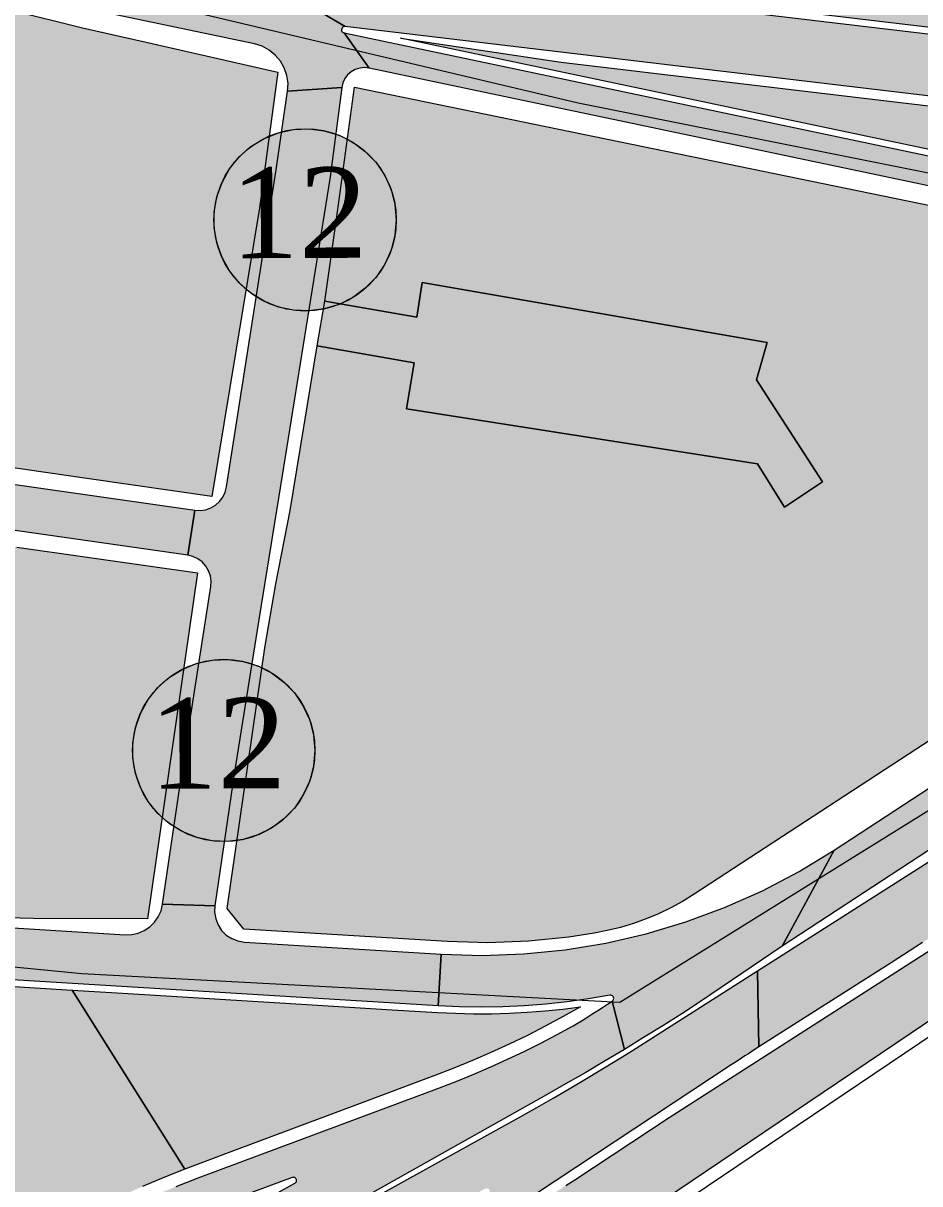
# Model space of a CAD drawing. Header units: metres. Extents: x 575893 to 576670, y 4390673 to 4391275.
# Drawn here: x 576364.3 to 576502.4, y 4390878.5 to 4391057.3 of the extents above; entities that cross this region are included whole.
import ezdxf

# ---------------------------------------------------------------- set-up
doc = ezdxf.new("R2010")
doc.units = ezdxf.units.M
for name, color, linetype, lineweight in [('PL_MIA', 12, 'Continuous', 0), ('PL_PARK', 97, 'Continuous', 0), ('PL_PASIF_YESIL', 93, 'Continuous', 0), ('PL_YOL', 18, 'Continuous', 0), ('SM_ALTI', 254, 'Continuous', 0), ('SM_YOL_YAZI', 18, 'Continuous', 5), ('SNR_OZEL_PROJE', 18, 'Continuous', 0), ('SNR_SAGLIKLASTIRMA', 152, 'Continuous', 0)]:
    doc.layers.add(name, color=color, linetype=linetype, lineweight=lineweight)
doc.styles.get("Standard").update_dxf_attribs({"font": 'times.ttf'})

msp = doc.modelspace()

# ---------------------------------------------------------------- hatches: boundary and pattern name
at = {"layer": 'PL_MIA'}
for points in [[(576309, 4391072.73), (576373.47, 4391056.62), (576383.27, 4391054.42), (576403.53, 4391049.78), (576400.69, 4391028.91), (576393.38, 4390984.45), (576374.45, 4390987.16), (576364.55, 4390988.57), (576347.34, 4390991.03), (576280.94, 4391000.52), (576264.07, 4391002.93), (576254.28, 4391004.33), (576235.2, 4391007.05), (576237.74, 4391026.69), (576241.26, 4391050.96), (576242.24, 4391054.84), (576242.69, 4391056.61), (576242.92, 4391060.68), (576245.48, 4391077.8), (576248.9, 4391080.39)], [(576518.99, 4391026.2), (576536.36, 4391021.91), (576544.84, 4391020.11), (576546.12, 4391019.3), (576548.36, 4391017.43), (576550.34, 4391015.27), (576552.01, 4391012.87), (576553.35, 4391010.27), (576554.33, 4391007.52), (576554.93, 4391004.66), (576555.15, 4391001.74), (576554.98, 4390998.82), (576554.26, 4390993.14), (576553.88, 4390990.93), (576553.31, 4390988.77), (576552.54, 4390986.67), (576551.59, 4390984.64), (576550.47, 4390982.71), (576549.17, 4390980.88), (576547.72, 4390979.18), (576546.13, 4390977.61), (576542.98, 4390974.78), (576511.42, 4390952.35), (576506.7, 4390948.64), (576467.66, 4390923.15), (576465.88, 4390922.06), (576464.06, 4390921.06), (576462.18, 4390920.15), (576460.26, 4390919.35), (576458.3, 4390918.64), (576456.31, 4390918.04), (576454.28, 4390917.55), (576452.24, 4390917.16), (576448.35, 4390916.52), (576442.14, 4390915.9), (576435.9, 4390915.69), (576429.66, 4390915.87), (576398.31, 4390917.79), (576395.74, 4390920.95), (576401.52, 4390961.09), (576403.21, 4390970.99), (576405.41, 4390982.29), (576409.6, 4391007.63), (576424.54, 4391005.02), (576423.35, 4390997.96), (576477.42, 4390989.45), (576481.6, 4390982.76), (576487.41, 4390986.67), (576477.26, 4391002.38), (576478.93, 4391008.13), (576425.76, 4391017.41), (576424.92, 4391012.06), (576410.78, 4391014.53), (576412.57, 4391027.16), (576415.33, 4391047.51)], [(576252.48, 4390992.46), (576262.41, 4390991.04), (576279.31, 4390988.63), (576289.65, 4390985.98), (576306.44, 4390983.37), (576318.39, 4390981.51), (576335.59, 4390978.84), (576345.9, 4390979.11), (576363.34, 4390976.62), (576373.46, 4390975.17), (576391.16, 4390972.65), (576383.48, 4390919.38), (576365.88, 4390919.4), (576355.51, 4390919.65), (576338.85, 4390920.87), (576334.92, 4390921.7), (576332.47, 4390921.99), (576328.49, 4390922.48), (576311.52, 4390925.06), (576306.61, 4390926.09), (576303.67, 4390926.44), (576298.7, 4390927.05), (576282.51, 4390929.36), (576278.55, 4390929.95), (576275.34, 4390930.42), (576271.38, 4390931.01), (576254.37, 4390933.37), (576250.41, 4390933.93), (576247.69, 4390934.31), (576243.73, 4390934.86), (576225.87, 4390937.49), (576231.04, 4390975.93), (576233.55, 4390995.16)], [(576315, 4390913.39), (576320.85, 4390912.55), (576323.95, 4390912.12), (576327.06, 4390911.72), (576330.17, 4390911.36), (576333.28, 4390911.02), (576336.4, 4390910.72), (576339.52, 4390910.45), (576342.64, 4390910.21), (576345.77, 4390910), (576371.87, 4390908.4), (576389.21, 4390880.81), (576385.95, 4390879.51), (576382.71, 4390878.14), (576379.51, 4390876.7), (576376.34, 4390875.19), (576373.21, 4390873.6), (576370.11, 4390871.95), (576367.05, 4390870.22), (576364.03, 4390868.43), (576315.76, 4390839.06), (576314.7, 4390838.38), (576313.67, 4390837.65), (576312.68, 4390836.87), (576311.73, 4390836.05), (576310.81, 4390835.18), (576309.94, 4390834.27), (576309.12, 4390833.32), (576308.34, 4390832.33), (576307.58, 4390831.25), (576306.9, 4390830.12), (576306.29, 4390828.94), (576305.77, 4390827.73), (576305.33, 4390826.49), (576304.98, 4390825.21), (576304.71, 4390823.92), (576304.53, 4390822.61), (576304.5, 4390822.48), (576304.44, 4390822.37), (576304.35, 4390822.27), (576304.23, 4390822.2), (576304.11, 4390822.17), (576303.98, 4390822.16), (576303.85, 4390822.2), (576303.73, 4390822.26), (576303.64, 4390822.36), (576255.75, 4390884.54), (576255.68, 4390884.66), (576255.65, 4390884.79), (576255.65, 4390884.92), (576255.69, 4390885.05), (576255.76, 4390885.17), (576255.86, 4390885.26), (576255.98, 4390885.32), (576256.11, 4390885.34), (576290.93, 4390887.61), (576290.95, 4390887.61), (576304.83, 4390888.78), (576306.71, 4390889.07), (576308.53, 4390889.62), (576310.25, 4390890.43), (576311.84, 4390891.46), (576313.27, 4390892.71), (576314.51, 4390894.14), (576315.54, 4390895.74), (576316.33, 4390897.47), (576316.34, 4390897.49), (576316.93, 4390899.38), (576317.28, 4390901.33), (576317.4, 4390903.3), (576317.28, 4390905.27), (576316.92, 4390907.22), (576316.34, 4390909.11), (576315.53, 4390910.92), (576314.51, 4390912.61), (576314.45, 4390912.73), (576314.43, 4390912.85), (576314.43, 4390912.98), (576314.47, 4390913.1), (576314.54, 4390913.21), (576314.63, 4390913.3), (576314.74, 4390913.36), (576314.87, 4390913.39)]]:
    msp.add_hatch(color=256, dxfattribs=at).paths.add_polyline_path(points)
at = {"layer": 'PL_PARK'}
for points in [[(576328.48, 4391139.94), (576330.81, 4391139.71), (576338.13, 4391138.76), (576344.74, 4391137.69), (576351.26, 4391136.21), (576357.68, 4391134.31), (576363.97, 4391132.01), (576370.1, 4391129.32), (576376.05, 4391126.25), (576381.79, 4391122.81), (576387.3, 4391119.01), (576394.64, 4391113.59), (576393.67, 4391111.46), (576390.85, 4391107.49), (576388.09, 4391102.62), (576397.28, 4391098.08), (576398.16, 4391098.49), (576399.9, 4391101.57), (576401.13, 4391103.49), (576403.35, 4391107.17), (576410.42, 4391101.95), (576418.72, 4391096.09), (576427.24, 4391090.55), (576435.98, 4391085.36), (576444.91, 4391080.53), (576454.03, 4391076.05), (576463.33, 4391071.94), (576472.77, 4391068.2), (576482.36, 4391064.83), (576492.08, 4391061.86), (576501.9, 4391059.27), (576511.82, 4391057.07), (576521.83, 4391055.27), (576531.89, 4391053.87), (576561.18, 4391050.39), (576561.23, 4391050.38), (576561.27, 4391050.36), (576561.31, 4391050.33), (576561.35, 4391050.3), (576561.37, 4391050.26), (576561.39, 4391050.21), (576561.4, 4391050.16), (576561.4, 4391050.11), (576561.39, 4391050.06), (576561.37, 4391050.02), (576561.34, 4391049.98), (576561.3, 4391049.95), (576561.26, 4391049.92), (576561.22, 4391049.9), (576561.17, 4391049.89), (576561.12, 4391049.89), (576393.72, 4391069.81), (576389.74, 4391070.29), (576385.79, 4391070.82), (576381.84, 4391071.43), (576377.9, 4391072.09), (576373.98, 4391072.82), (576370.06, 4391073.61), (576366.16, 4391074.47), (576362.27, 4391075.38), (576332.35, 4391082.7), (576321.52, 4391085.35), (576318.9, 4391086.08), (576316.36, 4391086.99), (576313.89, 4391088.08), (576311.5, 4391089.34), (576309.21, 4391090.76), (576307.02, 4391092.34), (576304.95, 4391094.07), (576304.31, 4391094.69), (576302.01, 4391097.02), (576300.04, 4391099.63), (576298.41, 4391102.47), (576297.17, 4391105.49), (576296.31, 4391108.65), (576295.87, 4391111.89), (576295.85, 4391115.16), (576296.25, 4391118.4), (576297.05, 4391121.57), (576298.26, 4391124.61), (576299.85, 4391127.47), (576301.79, 4391130.1), (576304.05, 4391132.46), (576306.59, 4391134.52), (576309.37, 4391136.23), (576312.36, 4391137.57), (576314.58, 4391138.33), (576316.84, 4391138.95), (576319.13, 4391139.43), (576321.45, 4391139.77), (576323.79, 4391139.97), (576326.13, 4391140.02)], [(576478.93, 4391008.13), (576477.26, 4391002.38), (576487.41, 4390986.67), (576481.6, 4390982.76), (576477.42, 4390989.45), (576423.35, 4390997.96), (576424.54, 4391005.02), (576409.6, 4391007.63), (576410.78, 4391014.53), (576424.92, 4391012.06), (576425.76, 4391017.41)], [(576380.47, 4390907.87), (576408.82, 4390906.13), (576421.14, 4390905.37), (576428.15, 4390904.94), (576430.91, 4390904.81), (576433.67, 4390904.74), (576436.43, 4390904.75), (576439.18, 4390904.83), (576441.94, 4390904.97), (576444.69, 4390905.19), (576447.43, 4390905.47), (576450.17, 4390905.83), (576447.47, 4390904.3), (576444.73, 4390902.83), (576441.97, 4390901.41), (576439.18, 4390900.05), (576436.36, 4390898.76), (576433.51, 4390897.52), (576430.64, 4390896.34), (576427.74, 4390895.22), (576426.34, 4390894.7), (576417.03, 4390891.21), (576395.9, 4390883.32), (576389.21, 4390880.81), (576371.87, 4390908.4)]]:
    msp.add_hatch(color=256, dxfattribs=at).paths.add_polyline_path(points)
at = {"layer": 'PL_PASIF_YESIL'}
msp.add_hatch(color=256, dxfattribs=at).paths.add_polyline_path([(576447.19, 4391051.36), (576559.95, 4391037.95), (576566.58, 4391037.13), (576573.2, 4391036.25), (576578.78, 4391035.46), (576565.53, 4391004.3), (576563.15, 4390999.12), (576563.06, 4390998.98), (576562.94, 4390998.87), (576562.79, 4390998.8), (576562.63, 4390998.77), (576562.46, 4390998.79), (576562.31, 4390998.85), (576562.18, 4390998.95), (576562.09, 4390999.08), (576562.03, 4390999.24), (576562.02, 4390999.4), (576562.15, 4391001.47), (576561.95, 4391005), (576561.32, 4391008.48), (576560.26, 4391011.86), (576558.8, 4391015.09), (576556.96, 4391018.11), (576554.76, 4391020.88), (576552.24, 4391023.36), (576549.44, 4391025.52), (576546.39, 4391027.32), (576543.15, 4391028.73), (576539.78, 4391029.73), (576510.69, 4391036.45), (576422.45, 4391055.03)])
at = {"layer": 'PL_YOL'}
for points in [[(576337.9, 4391080.31), (576362.04, 4391074.41), (576365.94, 4391073.49), (576369.85, 4391072.63), (576373.78, 4391071.84), (576377.73, 4391071.11), (576381.68, 4391070.44), (576385.64, 4391069.83), (576389.62, 4391069.29), (576393.6, 4391068.82), (576413.91, 4391056.83), (576413.77, 4391056.83), (576413.63, 4391056.78), (576413.52, 4391056.71), (576413.43, 4391056.61), (576413.37, 4391056.48), (576413.35, 4391056.34), (576413.36, 4391056.21), (576413.41, 4391056.08), (576413.5, 4391055.97), (576413.61, 4391055.89), (576413.74, 4391055.84), (576417.58, 4391050.44), (576416.86, 4391050.51), (576416.15, 4391050.44), (576415.46, 4391050.22), (576414.83, 4391049.86), (576414.29, 4391049.39), (576413.86, 4391048.81), (576413.55, 4391048.16), (576413.39, 4391047.46), (576405.03, 4391046.85), (576405.1, 4391048.08), (576404.93, 4391049.29), (576404.53, 4391050.45), (576403.93, 4391051.51), (576403.14, 4391052.44), (576402.19, 4391053.21), (576401.11, 4391053.79), (576399.94, 4391054.15), (576375.12, 4391059.37), (576320.64, 4391072.69), (576319.41, 4391072.98), (576318.17, 4391073.26), (576316.94, 4391073.51), (576315.69, 4391073.75), (576314.45, 4391073.97), (576313.2, 4391074.18), (576311.95, 4391074.36), (576310.7, 4391074.53), (576321.26, 4391084.38)], [(576561.25, 4391048.87), (576567.98, 4391048.04), (576574.7, 4391047.15), (576581.41, 4391046.2), (576582, 4391046.11), (576581.91, 4391045.71), (576581.58, 4391044.33), (576581.22, 4391042.97), (576580.84, 4391041.6), (576580.44, 4391040.25), (576580.01, 4391038.9), (576579.57, 4391037.55), (576579.34, 4391036.89), (576573.4, 4391037.74), (576566.77, 4391038.62), (576560.13, 4391039.44), (576413.91, 4391056.83), (576393.6, 4391068.82)], [(576510.6, 4391035.45), (576539.53, 4391028.76), (576542.8, 4391027.79), (576545.94, 4391026.43), (576548.88, 4391024.69), (576551.58, 4391022.61), (576554.02, 4391020.21), (576556.14, 4391017.53), (576557.92, 4391014.62), (576559.32, 4391011.51), (576560.34, 4391008.24), (576560.96, 4391004.88), (576561.15, 4391001.47), (576560.87, 4390997.19), (576556.47, 4390998.63), (576556.65, 4391001.75), (576556.42, 4391004.87), (576555.77, 4391007.92), (576554.73, 4391010.87), (576553.3, 4391013.65), (576551.51, 4391016.21), (576549.4, 4391018.51), (576547, 4391020.51), (576544.35, 4391022.18), (576541.51, 4391023.47), (576538.52, 4391024.38), (576509.63, 4391031.06), (576417.58, 4391050.44), (576413.74, 4391055.84)], [(576411.61, 4391033.69), (576404.19, 4390987.64), (576400.98, 4390967.71), (576396.86, 4390942), (576393.83, 4390921.39), (576385.78, 4390921.61), (576388.89, 4390942.81), (576393.22, 4390970.56), (576393.27, 4390971.39), (576393.15, 4390972.22), (576392.87, 4390973), (576392.45, 4390973.72), (576391.89, 4390974.34), (576391.22, 4390974.83), (576390.46, 4390975.19), (576389.65, 4390975.39), (576390.75, 4390982.3), (576391.59, 4390982.26), (576392.42, 4390982.39), (576393.21, 4390982.67), (576393.93, 4390983.1), (576394.55, 4390983.67), (576395.05, 4390984.34), (576395.42, 4390985.1), (576395.63, 4390985.91), (576403.28, 4391034.78), (576405.03, 4391046.85), (576413.39, 4391047.46)], [(576280.61, 4390998.04), (576390.75, 4390982.3), (576389.65, 4390975.39), (576279.58, 4390991.11), (576234.87, 4390998.12), (576235.81, 4391005.06)], [(576560.87, 4390997.19), (576560.9, 4390996.81), (576561.03, 4390996.46), (576561.24, 4390996.16), (576561.53, 4390995.92), (576561.88, 4390995.77), (576562.25, 4390995.72), (576562.62, 4390995.77), (576562.96, 4390995.92), (576563.25, 4390996.15), (576563.47, 4390996.46), (576566.17, 4390985.12), (576566.1, 4390984.99), (576566.08, 4390984.85), (576566.1, 4390984.71), (576566.16, 4390984.58), (576566.25, 4390984.47), (576566.37, 4390984.39), (576566.51, 4390984.35), (576566.65, 4390984.35), (576566.79, 4390984.39), (576569.11, 4390985.22), (576571.53, 4390985.65), (576573.99, 4390985.68), (576576.42, 4390985.29), (576577.53, 4390984.92), (576571.5, 4390979.56), (576570.21, 4390979.29), (576569.49, 4390979.04), (576568.78, 4390978.74), (576568.1, 4390978.42), (576567.43, 4390978.05), (576566.78, 4390977.66), (576566.15, 4390977.22), (576565.55, 4390976.76), (576564.97, 4390976.27), (576549.51, 4390962.32), (576548.57, 4390961.49), (576547.63, 4390960.67), (576546.67, 4390959.86), (576545.71, 4390959.07), (576544.74, 4390958.28), (576543.75, 4390957.51), (576542.76, 4390956.75), (576541.76, 4390956), (576530.68, 4390947.85), (576529.7, 4390947.14), (576528.98, 4390946.62), (576528.26, 4390946.1), (576527.54, 4390945.59), (576526.81, 4390945.08), (576526.08, 4390944.57), (576525.35, 4390944.07), (576524.62, 4390943.56), (576481.2, 4390915.13), (576489.25, 4390929.96), (576517.1, 4390948.17), (576518.92, 4390949.36), (576520.71, 4390950.58), (576522.5, 4390951.82), (576524.27, 4390953.08), (576526.02, 4390954.36), (576527.76, 4390955.66), (576529.49, 4390956.97), (576531.13, 4390958.25), (576531.94, 4390958.9), (576532.76, 4390959.55), (576533.57, 4390960.21), (576534.38, 4390960.87), (576535.19, 4390961.54), (576535.99, 4390962.21), (576536.78, 4390962.89), (576537.58, 4390963.57), (576541.64, 4390967.25), (576545.52, 4390971.13), (576547.45, 4390973.27), (576549.02, 4390975.14), (576550.43, 4390977.12), (576551.7, 4390979.21), (576552.8, 4390981.38), (576553.73, 4390983.64), (576554.49, 4390985.95), (576555.07, 4390988.32), (576555.47, 4390990.73), (576556.47, 4390998.63)], [(576585.89, 4390977.97), (576586.87, 4390975.71), (576587.47, 4390973.32), (576587.66, 4390970.87), (576587.67, 4390970.73), (576587.73, 4390970.6), (576587.82, 4390970.49), (576587.93, 4390970.42), (576588.06, 4390970.37), (576588.2, 4390970.36), (576588.33, 4390970.39), (576588.45, 4390970.46), (576594.25, 4390964.8), (576593.34, 4390964.13), (576592.42, 4390963.46), (576591.5, 4390962.79), (576590.57, 4390962.13), (576589.64, 4390961.48), (576588.71, 4390960.83), (576587.77, 4390960.19), (576586.83, 4390959.55), (576547.93, 4390933.32), (576435.96, 4390857.85), (576438.93, 4390867.89), (576439.01, 4390867.96), (576439.07, 4390868.05), (576439.1, 4390868.16), (576439.1, 4390868.27), (576439.08, 4390868.37), (576439.02, 4390868.47), (576438.94, 4390868.55), (576438.84, 4390868.6), (576438.74, 4390868.62), (576438.63, 4390868.61), (576438.52, 4390868.58), (576437.9, 4390872.48), (576439.36, 4390873.25), (576440.81, 4390874.04), (576442.26, 4390874.84), (576443.69, 4390875.67), (576445.11, 4390876.52), (576446.52, 4390877.38), (576447.92, 4390878.27), (576449.3, 4390879.17), (576463.8, 4390888.75), (576534.35, 4390933.98), (576535.49, 4390934.72), (576536.64, 4390935.46), (576537.78, 4390936.2), (576538.92, 4390936.94), (576540.06, 4390937.69), (576541.19, 4390938.45), (576542.32, 4390939.2), (576543.45, 4390939.96), (576576.13, 4390961.99), (576576.75, 4390962.43), (576577.35, 4390962.9), (576577.92, 4390963.41), (576578.46, 4390963.94), (576578.97, 4390964.5), (576579.46, 4390965.09), (576579.91, 4390965.7), (576580.33, 4390966.34), (576581.17, 4390968.09), (576581.6, 4390969.98), (576581.6, 4390971.91), (576581.18, 4390973.81), (576580.86, 4390974.49), (576585.48, 4390978.6)], [(576574.04, 4390979.64), (576575.92, 4390979.18), (576577.66, 4390978.31), (576579.16, 4390977.09), (576580.35, 4390975.56), (576580.41, 4390975.43), (576572.98, 4390968.82), (576571.02, 4390967.1), (576569.05, 4390965.39), (576567.07, 4390963.7), (576565.07, 4390962.03), (576563.06, 4390960.38), (576561.03, 4390958.74), (576558.99, 4390957.12), (576556.93, 4390955.51), (576541.18, 4390943.33), (576535.49, 4390938.93), (576530.94, 4390935.45), (576526.35, 4390932.03), (576521.73, 4390928.66), (576517.06, 4390925.34), (576512.36, 4390922.08), (576507.62, 4390918.87), (576502.85, 4390915.71), (576498.03, 4390912.61), (576477.62, 4390899.62), (576477.42, 4390911.35), (576522.66, 4390940.15), (576524.46, 4390941.31), (576526.25, 4390942.49), (576528.02, 4390943.69), (576529.79, 4390944.91), (576531.54, 4390946.15), (576533.27, 4390947.41), (576534.99, 4390948.68), (576536.7, 4390949.98), (576552.04, 4390961.84), (576554.04, 4390963.4), (576556.03, 4390964.98), (576558, 4390966.58), (576559.96, 4390968.19), (576561.91, 4390969.82), (576563.84, 4390971.46), (576565.76, 4390973.12), (576567.66, 4390974.8), (576573.12, 4390979.66)], [(576322.05, 4390921.47), (576325.07, 4390921.05), (576328.1, 4390920.66), (576331.13, 4390920.3), (576334.16, 4390919.98), (576337.2, 4390919.68), (576340.23, 4390919.42), (576343.28, 4390919.18), (576346.32, 4390918.98), (576380, 4390916.91), (576381.02, 4390916.95), (576382.02, 4390917.17), (576382.96, 4390917.57), (576383.81, 4390918.13), (576384.53, 4390918.85), (576385.12, 4390919.68), (576385.54, 4390920.61), (576385.78, 4390921.61), (576393.83, 4390921.39), (576393.79, 4390920.38), (576393.96, 4390919.38), (576394.33, 4390918.44), (576394.88, 4390917.59), (576395.6, 4390916.87), (576396.44, 4390916.32), (576397.39, 4390915.95), (576398.39, 4390915.79), (576428.71, 4390913.92), (576428.22, 4390905.94), (576345.83, 4390911), (576342.72, 4390911.2), (576339.6, 4390911.44), (576336.49, 4390911.71), (576333.38, 4390912.02), (576330.28, 4390912.35), (576327.18, 4390912.71), (576324.08, 4390913.11), (576320.99, 4390913.54), (576312.63, 4390914.74), (576312.5, 4390914.74), (576312.36, 4390914.7), (576312.25, 4390914.63), (576312.15, 4390914.53), (576312.09, 4390914.41), (576312.06, 4390914.28), (576312.07, 4390914.14), (576312.12, 4390914.01), (576312.2, 4390913.9), (576302.25, 4390912.7), (576231.13, 4390922.92), (576228.24, 4390923.16), (576225.46, 4390935.35)], [(576481.2, 4390915.13), (576468.65, 4390906.63), (576465.74, 4390904.75), (576462.82, 4390902.89), (576459.88, 4390901.06), (576456.92, 4390899.25), (576455.04, 4390906.68), (576455.14, 4390906.77), (576455.22, 4390906.88), (576455.26, 4390907.01), (576455.27, 4390907.15), (576455.23, 4390907.28), (576455.16, 4390907.4), (576455.07, 4390907.5), (576454.95, 4390907.57), (576454.81, 4390907.6), (576454.68, 4390907.59), (576451.4, 4390907.03), (576448.11, 4390906.56), (576444.81, 4390906.2), (576441.5, 4390905.95), (576438.18, 4390905.79), (576434.86, 4390905.74), (576431.53, 4390905.79), (576428.22, 4390905.94), (576428.71, 4390913.92), (576435.07, 4390913.74), (576441.44, 4390913.96), (576447.78, 4390914.59), (576454.06, 4390915.62), (576460.27, 4390917.05), (576466.37, 4390918.88), (576472.35, 4390921.09), (576478.17, 4390923.68), (576483.81, 4390926.64), (576489.25, 4390929.96)], [(576477.62, 4390899.62), (576477.08, 4390899.28), (576476.55, 4390898.93), (576476.01, 4390898.59), (576475.48, 4390898.25), (576474.95, 4390897.9), (576474.42, 4390897.55), (576473.89, 4390897.2), (576473.36, 4390896.85), (576437.49, 4390873.17), (576435.96, 4390876.95), (576436.06, 4390877.04), (576436.14, 4390877.16), (576436.18, 4390877.29), (576436.18, 4390877.43), (576436.14, 4390877.56), (576436.07, 4390877.68), (576435.97, 4390877.77), (576435.84, 4390877.84), (576435.71, 4390877.86), (576435.57, 4390877.85), (576435.44, 4390877.8), (576378.38, 4390845.9), (576371.27, 4390841.85), (576364.23, 4390837.68), (576357.26, 4390833.39), (576350.36, 4390828.98), (576343.53, 4390824.46), (576336.79, 4390819.82), (576330.12, 4390815.08), (576323.53, 4390810.22), (576322.26, 4390809.26), (576321.81, 4390808.92), (576321.36, 4390808.58), (576321.14, 4390808.42), (576320.99, 4390808.46), (576319.53, 4390809.12), (576318.18, 4390809.98), (576316.95, 4390811.02), (576315.89, 4390812.22), (576315.26, 4390813.04), (576315.62, 4390813.32), (576316.07, 4390813.67), (576316.53, 4390814.01), (576316.98, 4390814.36), (576317.44, 4390814.7), (576317.89, 4390815.05), (576318.63, 4390815.61), (576325.38, 4390820.6), (576332.21, 4390825.47), (576339.13, 4390830.23), (576346.12, 4390834.87), (576353.19, 4390839.39), (576360.33, 4390843.79), (576367.55, 4390848.07), (576374.84, 4390852.23), (576440.95, 4390888.9), (576443.44, 4390890.3), (576445.92, 4390891.72), (576448.39, 4390893.16), (576450.84, 4390894.62), (576453.29, 4390896.09), (576455.73, 4390897.58), (576458.16, 4390899.09), (576460.57, 4390900.62), (576477.42, 4390911.35)], [(576456.92, 4390899.25), (576453.94, 4390897.47), (576450.96, 4390895.71), (576447.95, 4390893.98), (576444.93, 4390892.27), (576371.61, 4390851), (576364.78, 4390847.11), (576358.01, 4390843.11), (576351.3, 4390839), (576344.66, 4390834.79), (576338.09, 4390830.47), (576331.59, 4390826.06), (576325.16, 4390821.53), (576318.8, 4390816.91), (576317.23, 4390815.75), (576316.44, 4390815.16), (576315.66, 4390814.57), (576314.68, 4390813.83), (576313.8, 4390815.17), (576313.06, 4390816.89), (576312.59, 4390818.69), (576312.43, 4390820.55), (576312.48, 4390821.25), (576312.93, 4390821.58), (576319.56, 4390826.44), (576326.27, 4390831.19), (576333.06, 4390835.83), (576339.92, 4390840.36), (576346.85, 4390844.77), (576353.86, 4390849.07), (576360.93, 4390853.26), (576368.07, 4390857.32), (576406.16, 4390878.62), (576406.26, 4390878.7), (576406.35, 4390878.8), (576406.4, 4390878.93), (576406.41, 4390879.06), (576406.39, 4390879.2), (576406.33, 4390879.32), (576406.25, 4390879.42), (576406.13, 4390879.5), (576406.01, 4390879.54), (576405.87, 4390879.55), (576405.74, 4390879.52), (576393.02, 4390874.77), (576389.73, 4390873.49), (576386.47, 4390872.14), (576383.24, 4390870.71), (576380.05, 4390869.21), (576376.9, 4390867.63), (576373.78, 4390865.98), (576370.7, 4390864.25), (576367.67, 4390862.45), (576365.07, 4390866.72), (576368.21, 4390868.58), (576371.39, 4390870.37), (576374.61, 4390872.07), (576377.87, 4390873.7), (576381.17, 4390875.26), (576384.5, 4390876.74), (576387.87, 4390878.13), (576391.27, 4390879.45), (576428.44, 4390893.35), (576431.1, 4390894.37), (576433.73, 4390895.44), (576436.34, 4390896.56), (576438.93, 4390897.73), (576441.49, 4390898.94), (576444.03, 4390900.21), (576446.55, 4390901.53), (576449.04, 4390902.89), (576449.78, 4390903.34), (576450.54, 4390903.81), (576451.29, 4390904.29), (576452.04, 4390904.76), (576452.8, 4390905.24), (576453.54, 4390905.72), (576454.29, 4390906.2), (576455.04, 4390906.68)]]:
    msp.add_hatch(color=256, dxfattribs=at).paths.add_polyline_path(points)
at = {"layer": 'SM_ALTI'}
for points in [[(576410.69, 4391040.76), (576412.97, 4391040.07), (576415.1, 4391039), (576417.01, 4391037.58), (576418.66, 4391035.86), (576419.99, 4391033.89), (576420.97, 4391031.72), (576421.57, 4391029.41), (576421.77, 4391027.04), (576421.57, 4391024.67), (576420.97, 4391022.37), (576419.99, 4391020.2), (576418.66, 4391018.22), (576417.01, 4391016.5), (576415.1, 4391015.09), (576412.97, 4391014.02), (576410.69, 4391013.32), (576408.33, 4391013.02), (576405.95, 4391013.12), (576403.63, 4391013.62), (576401.42, 4391014.51), (576399.39, 4391015.76), (576397.6, 4391017.33), (576396.11, 4391019.18), (576394.95, 4391021.26), (576394.15, 4391023.5), (576393.75, 4391025.85), (576393.75, 4391028.23), (576394.15, 4391030.58), (576394.95, 4391032.82), (576396.11, 4391034.9), (576397.6, 4391036.76), (576399.39, 4391038.33), (576401.42, 4391039.58), (576403.63, 4391040.46), (576405.95, 4391040.97), (576408.33, 4391041.07)], [(576398.17, 4390959.03), (576400.44, 4390958.33), (576402.57, 4390957.26), (576404.48, 4390955.84), (576406.13, 4390954.12), (576407.46, 4390952.15), (576408.44, 4390949.98), (576409.04, 4390947.68), (576409.25, 4390945.31), (576409.04, 4390942.93), (576408.44, 4390940.63), (576407.46, 4390938.46), (576406.13, 4390936.49), (576404.48, 4390934.77), (576402.57, 4390933.35), (576400.44, 4390932.28), (576398.17, 4390931.58), (576395.8, 4390931.28), (576393.43, 4390931.38), (576391.1, 4390931.88), (576388.89, 4390932.77), (576386.86, 4390934.02), (576385.07, 4390935.59), (576383.58, 4390937.45), (576382.42, 4390939.52), (576381.62, 4390941.77), (576381.22, 4390944.12), (576381.22, 4390946.5), (576381.62, 4390948.84), (576382.42, 4390951.09), (576383.58, 4390953.17), (576385.07, 4390955.02), (576386.86, 4390956.59), (576388.89, 4390957.84), (576391.1, 4390958.73), (576393.43, 4390959.23), (576395.8, 4390959.33)]]:
    msp.add_hatch(color=256, dxfattribs=at).paths.add_polyline_path(points)

# ---------------------------------------------------------------- linework, layer by layer
at = {"layer": 'PL_MIA'}
msp.add_polyline3d([(576309, 4391072.73, 0), (576373.47, 4391056.62, 0), (576383.27, 4391054.42, 0), (576403.53, 4391049.78, 0), (576400.69, 4391028.91, 0), (576393.38, 4390984.45, 0), (576374.45, 4390987.16, 0), (576364.55, 4390988.57, 0), (576347.34, 4390991.03, 0), (576280.94, 4391000.52, 0), (576264.07, 4391002.93, 0), (576254.28, 4391004.33, 0), (576235.2, 4391007.05, 0), (576237.74, 4391026.69, 0), (576241.26, 4391050.96, 0), (576242.24, 4391054.84, 0), (576242.69, 4391056.61, 0), (576242.92, 4391060.68, 0), (576245.48, 4391077.8, 0), (576248.9, 4391080.39, 0), (576309, 4391072.73, 0)], close=True, dxfattribs=at)
for points in [[(576506.7, 4390948.64, 0), (576467.66, 4390923.15, 0), (576465.88, 4390922.06, 0), (576464.06, 4390921.06, 0), (576462.18, 4390920.15, 0), (576460.26, 4390919.35, 0), (576458.3, 4390918.64, 0), (576456.31, 4390918.04, 0), (576454.28, 4390917.55, 0), (576452.24, 4390917.16, 0), (576448.35, 4390916.52, 0), (576442.14, 4390915.9, 0), (576435.9, 4390915.69, 0), (576429.66, 4390915.87, 0), (576398.31, 4390917.79, 0), (576395.74, 4390920.95, 0), (576401.52, 4390961.09, 0), (576403.21, 4390970.99, 0), (576405.41, 4390982.29, 0), (576409.6, 4391007.63, 0), (576424.54, 4391005.02, 0), (576423.35, 4390997.96, 0), (576477.42, 4390989.45, 0), (576481.6, 4390982.76, 0), (576487.41, 4390986.67, 0), (576477.26, 4391002.38, 0), (576478.93, 4391008.13, 0), (576425.76, 4391017.41, 0), (576424.92, 4391012.06, 0), (576410.78, 4391014.53, 0), (576412.57, 4391027.16, 0), (576415.33, 4391047.51, 0), (576518.99, 4391026.2, 0)], [(576363.34, 4390976.62, 0), (576373.46, 4390975.17, 0), (576391.16, 4390972.65, 0), (576383.48, 4390919.38, 0), (576365.88, 4390919.4, 0), (576355.51, 4390919.65, 0)], [(576345.77, 4390910, 0), (576371.87, 4390908.4, 0), (576389.21, 4390880.81, 0), (576385.95, 4390879.51, 0), (576382.71, 4390878.14, 0)]]:
    msp.add_polyline3d(points, dxfattribs=at)
at = {"layer": 'PL_PARK'}
msp.add_polyline3d([(576501.9, 4391059.27, 0), (576511.82, 4391057.07, 0), (576521.83, 4391055.27, 0), (576531.89, 4391053.87, 0), (576561.18, 4391050.39, 0), (576561.23, 4391050.38, 0), (576561.27, 4391050.36, 0), (576561.31, 4391050.33, 0), (576561.35, 4391050.3, 0), (576561.37, 4391050.26, 0), (576561.39, 4391050.21, 0), (576561.4, 4391050.16, 0), (576561.4, 4391050.11, 0), (576561.39, 4391050.06, 0), (576561.37, 4391050.02, 0), (576561.34, 4391049.98, 0), (576561.3, 4391049.95, 0), (576561.26, 4391049.92, 0), (576561.22, 4391049.9, 0), (576561.17, 4391049.89, 0), (576561.12, 4391049.89, 0), (576393.72, 4391069.81, 0)], dxfattribs=at)
for points in [[(576478.93, 4391008.13, 0), (576477.26, 4391002.38, 0), (576487.41, 4390986.67, 0), (576481.6, 4390982.76, 0), (576477.42, 4390989.45, 0), (576423.35, 4390997.96, 0), (576424.54, 4391005.02, 0), (576409.6, 4391007.63, 0), (576410.78, 4391014.53, 0), (576424.92, 4391012.06, 0), (576425.76, 4391017.41, 0), (576478.93, 4391008.13, 0)], [(576380.47, 4390907.87, 0), (576408.82, 4390906.13, 0), (576421.14, 4390905.37, 0), (576428.15, 4390904.94, 0), (576430.91, 4390904.81, 0), (576433.67, 4390904.74, 0), (576436.43, 4390904.75, 0), (576439.18, 4390904.83, 0), (576441.94, 4390904.97, 0), (576444.69, 4390905.19, 0), (576447.43, 4390905.47, 0), (576450.17, 4390905.83, 0), (576447.47, 4390904.3, 0), (576444.73, 4390902.83, 0), (576441.97, 4390901.41, 0), (576439.18, 4390900.05, 0), (576436.36, 4390898.76, 0), (576433.51, 4390897.52, 0), (576430.64, 4390896.34, 0), (576427.74, 4390895.22, 0), (576426.34, 4390894.7, 0), (576417.03, 4390891.21, 0), (576395.9, 4390883.32, 0), (576389.21, 4390880.81, 0), (576371.87, 4390908.4, 0), (576380.47, 4390907.87, 0)]]:
    msp.add_polyline3d(points, close=True, dxfattribs=at)
at = {"layer": 'PL_PASIF_YESIL'}
msp.add_polyline3d([(576510.69, 4391036.45, 0), (576422.45, 4391055.03, 0), (576447.19, 4391051.36, 0), (576447.19, 4391051.36, 0), (576559.95, 4391037.95, 0)], dxfattribs=at)
at = {"layer": 'PL_YOL'}
for points in [[(576393.6, 4391068.82, 0), (576413.91, 4391056.83, 0), (576413.77, 4391056.83, 0), (576413.63, 4391056.78, 0), (576413.52, 4391056.71, 0), (576413.43, 4391056.61, 0), (576413.37, 4391056.48, 0), (576413.35, 4391056.34, 0), (576413.36, 4391056.21, 0), (576413.41, 4391056.08, 0), (576413.5, 4391055.97, 0), (576413.61, 4391055.89, 0), (576413.74, 4391055.84, 0), (576417.58, 4391050.44, 0), (576416.86, 4391050.51, 0), (576416.15, 4391050.44, 0), (576415.46, 4391050.22, 0), (576414.83, 4391049.86, 0), (576414.29, 4391049.39, 0), (576413.86, 4391048.81, 0), (576413.55, 4391048.16, 0), (576413.39, 4391047.46, 0), (576405.03, 4391046.85, 0), (576405.1, 4391048.08, 0), (576404.93, 4391049.29, 0), (576404.53, 4391050.45, 0), (576403.93, 4391051.51, 0), (576403.14, 4391052.44, 0), (576402.19, 4391053.21, 0), (576401.11, 4391053.79, 0), (576399.94, 4391054.15, 0), (576375.12, 4391059.37, 0)], [(576509.63, 4391031.06, 0), (576417.58, 4391050.44, 0), (576413.74, 4391055.84, 0), (576510.6, 4391035.45, 0)], [(576524.62, 4390943.56, 0), (576481.2, 4390915.13, 0), (576489.25, 4390929.96, 0), (576517.1, 4390948.17, 0)], [(576502.85, 4390915.71, 0), (576498.03, 4390912.61, 0), (576477.62, 4390899.62, 0), (576477.42, 4390911.35, 0), (576522.66, 4390940.15, 0)], [(576447.92, 4390878.27, 0), (576449.3, 4390879.17, 0), (576463.8, 4390888.75, 0), (576534.35, 4390933.98, 0)], [(576547.93, 4390933.32, 0), (576435.96, 4390857.85, 0)], [(576346.32, 4390918.98, 0), (576380, 4390916.91, 0), (576381.02, 4390916.95, 0), (576382.02, 4390917.17, 0), (576382.96, 4390917.57, 0), (576383.81, 4390918.13, 0), (576384.53, 4390918.85, 0), (576385.12, 4390919.68, 0), (576385.54, 4390920.61, 0), (576385.78, 4390921.61, 0), (576393.83, 4390921.39, 0), (576393.79, 4390920.38, 0), (576393.96, 4390919.38, 0), (576394.33, 4390918.44, 0), (576394.88, 4390917.59, 0), (576395.6, 4390916.87, 0), (576396.44, 4390916.32, 0), (576397.39, 4390915.95, 0), (576398.39, 4390915.79, 0), (576428.71, 4390913.92, 0), (576428.22, 4390905.94, 0), (576345.83, 4390911, 0)], [(576374.84, 4390852.23, 0), (576440.95, 4390888.9, 0), (576443.44, 4390890.3, 0), (576445.92, 4390891.72, 0), (576448.39, 4390893.16, 0), (576450.84, 4390894.62, 0), (576453.29, 4390896.09, 0), (576455.73, 4390897.58, 0), (576458.16, 4390899.09, 0), (576460.57, 4390900.62, 0), (576477.42, 4390911.35, 0), (576477.62, 4390899.62, 0), (576477.62, 4390899.62, 0), (576477.08, 4390899.28, 0), (576476.55, 4390898.93, 0), (576476.01, 4390898.59, 0), (576475.48, 4390898.25, 0), (576474.95, 4390897.9, 0), (576474.42, 4390897.55, 0), (576473.89, 4390897.2, 0), (576473.36, 4390896.85, 0), (576437.49, 4390873.17, 0)], [(576387.87, 4390878.13, 0), (576391.27, 4390879.45, 0), (576428.44, 4390893.35, 0), (576431.1, 4390894.37, 0), (576433.73, 4390895.44, 0), (576436.34, 4390896.56, 0), (576438.93, 4390897.73, 0), (576441.49, 4390898.94, 0), (576444.03, 4390900.21, 0), (576446.55, 4390901.53, 0), (576449.04, 4390902.89, 0), (576449.78, 4390903.34, 0), (576450.54, 4390903.81, 0), (576451.29, 4390904.29, 0), (576452.04, 4390904.76, 0), (576452.8, 4390905.24, 0), (576453.54, 4390905.72, 0), (576454.29, 4390906.2, 0), (576455.04, 4390906.68, 0), (576456.92, 4390899.25, 0), (576456.92, 4390899.25, 0), (576453.94, 4390897.47, 0), (576450.96, 4390895.71, 0), (576447.95, 4390893.98, 0), (576444.93, 4390892.27, 0), (576371.61, 4390851, 0)], [(576368.07, 4390857.32, 0), (576406.16, 4390878.62, 0), (576406.26, 4390878.7, 0), (576406.35, 4390878.8, 0), (576406.4, 4390878.93, 0), (576406.41, 4390879.06, 0), (576406.39, 4390879.2, 0), (576406.33, 4390879.32, 0), (576406.25, 4390879.42, 0), (576406.13, 4390879.5, 0), (576406.01, 4390879.54, 0), (576405.87, 4390879.55, 0), (576405.74, 4390879.52, 0), (576393.02, 4390874.77, 0)]]:
    msp.add_polyline3d(points, dxfattribs=at)
for points in [[(576561.25, 4391048.87, 0), (576567.98, 4391048.04, 0), (576574.7, 4391047.15, 0), (576581.41, 4391046.2, 0), (576582, 4391046.11, 0), (576581.91, 4391045.71, 0), (576581.58, 4391044.33, 0), (576581.22, 4391042.97, 0), (576580.84, 4391041.6, 0), (576580.44, 4391040.25, 0), (576580.01, 4391038.9, 0), (576579.57, 4391037.55, 0), (576579.34, 4391036.89, 0), (576573.4, 4391037.74, 0), (576566.77, 4391038.62, 0), (576560.13, 4391039.44, 0), (576413.91, 4391056.83, 0), (576393.6, 4391068.82, 0), (576561.25, 4391048.87, 0)], [(576411.61, 4391033.69, 0), (576404.19, 4390987.64, 0), (576400.98, 4390967.71, 0), (576396.86, 4390942, 0), (576393.83, 4390921.39, 0), (576385.78, 4390921.61, 0), (576388.89, 4390942.81, 0), (576393.22, 4390970.56, 0), (576393.27, 4390971.39, 0), (576393.15, 4390972.22, 0), (576392.87, 4390973, 0), (576392.45, 4390973.72, 0), (576391.89, 4390974.34, 0), (576391.22, 4390974.83, 0), (576390.46, 4390975.19, 0), (576389.65, 4390975.39, 0), (576390.75, 4390982.3, 0), (576391.59, 4390982.26, 0), (576392.42, 4390982.39, 0), (576393.21, 4390982.67, 0), (576393.93, 4390983.1, 0), (576394.55, 4390983.67, 0), (576395.05, 4390984.34, 0), (576395.42, 4390985.1, 0), (576395.63, 4390985.91, 0), (576403.28, 4391034.78, 0), (576405.03, 4391046.85, 0), (576413.39, 4391047.46, 0), (576411.61, 4391033.69, 0)], [(576280.61, 4390998.04, 0), (576390.75, 4390982.3, 0), (576389.65, 4390975.39, 0), (576279.58, 4390991.11, 0), (576234.87, 4390998.12, 0), (576235.81, 4391005.06, 0), (576280.61, 4390998.04, 0)], [(576481.2, 4390915.13, 0), (576468.65, 4390906.63, 0), (576465.74, 4390904.75, 0), (576462.82, 4390902.89, 0), (576459.88, 4390901.06, 0), (576456.92, 4390899.25, 0), (576455.04, 4390906.68, 0), (576455.14, 4390906.77, 0), (576455.22, 4390906.88, 0), (576455.26, 4390907.01, 0), (576455.27, 4390907.15, 0), (576455.23, 4390907.28, 0), (576455.16, 4390907.4, 0), (576455.07, 4390907.5, 0), (576454.95, 4390907.57, 0), (576454.81, 4390907.6, 0), (576454.68, 4390907.59, 0), (576451.4, 4390907.03, 0), (576448.11, 4390906.56, 0), (576444.81, 4390906.2, 0), (576441.5, 4390905.95, 0), (576438.18, 4390905.79, 0), (576434.86, 4390905.74, 0), (576431.53, 4390905.79, 0), (576428.22, 4390905.94, 0), (576428.71, 4390913.92, 0), (576435.07, 4390913.74, 0), (576441.44, 4390913.96, 0), (576447.78, 4390914.59, 0), (576454.06, 4390915.62, 0), (576460.27, 4390917.05, 0), (576466.37, 4390918.88, 0), (576472.35, 4390921.09, 0), (576478.17, 4390923.68, 0), (576483.81, 4390926.64, 0), (576489.25, 4390929.96, 0), (576481.2, 4390915.13, 0)]]:
    msp.add_polyline3d(points, close=True, dxfattribs=at)
at = {"layer": 'SM_ALTI'}
for points in [[(576410.69, 4391040.76, 0), (576412.97, 4391040.07, 0), (576415.1, 4391039, 0), (576417.01, 4391037.58, 0), (576418.66, 4391035.86, 0), (576419.99, 4391033.89, 0), (576420.97, 4391031.72, 0), (576421.57, 4391029.41, 0), (576421.77, 4391027.04, 0), (576421.57, 4391024.67, 0), (576420.97, 4391022.37, 0), (576419.99, 4391020.2, 0), (576418.66, 4391018.22, 0), (576417.01, 4391016.5, 0), (576415.1, 4391015.09, 0), (576412.97, 4391014.02, 0), (576410.69, 4391013.32, 0), (576408.33, 4391013.02, 0), (576405.95, 4391013.12, 0), (576403.63, 4391013.62, 0), (576401.42, 4391014.51, 0), (576399.39, 4391015.76, 0), (576397.6, 4391017.33, 0), (576396.11, 4391019.18, 0), (576394.95, 4391021.26, 0), (576394.15, 4391023.5, 0), (576393.75, 4391025.85, 0), (576393.75, 4391028.23, 0), (576394.15, 4391030.58, 0), (576394.95, 4391032.82, 0), (576396.11, 4391034.9, 0), (576397.6, 4391036.76, 0), (576399.39, 4391038.33, 0), (576401.42, 4391039.58, 0), (576403.63, 4391040.46, 0), (576405.95, 4391040.97, 0), (576408.33, 4391041.07, 0), (576410.69, 4391040.76, 0)], [(576398.17, 4390959.03, 0), (576400.44, 4390958.33, 0), (576402.57, 4390957.26, 0), (576404.48, 4390955.84, 0), (576406.13, 4390954.12, 0), (576407.46, 4390952.15, 0), (576408.44, 4390949.98, 0), (576409.04, 4390947.68, 0), (576409.25, 4390945.31, 0), (576409.04, 4390942.93, 0), (576408.44, 4390940.63, 0), (576407.46, 4390938.46, 0), (576406.13, 4390936.49, 0), (576404.48, 4390934.77, 0), (576402.57, 4390933.35, 0), (576400.44, 4390932.28, 0), (576398.17, 4390931.58, 0), (576395.8, 4390931.28, 0), (576393.43, 4390931.38, 0), (576391.1, 4390931.88, 0), (576388.89, 4390932.77, 0), (576386.86, 4390934.02, 0), (576385.07, 4390935.59, 0), (576383.58, 4390937.45, 0), (576382.42, 4390939.52, 0), (576381.62, 4390941.77, 0), (576381.22, 4390944.12, 0), (576381.22, 4390946.5, 0), (576381.62, 4390948.84, 0), (576382.42, 4390951.09, 0), (576383.58, 4390953.17, 0), (576385.07, 4390955.02, 0), (576386.86, 4390956.59, 0), (576388.89, 4390957.84, 0), (576391.1, 4390958.73, 0), (576393.43, 4390959.23, 0), (576395.8, 4390959.33, 0), (576398.17, 4390959.03, 0)]]:
    msp.add_polyline3d(points, close=True, dxfattribs=at)
at = {"layer": 'SM_YOL_YAZI', "color": 18}
for centre in [(576407.74, 4391027.04), (576395.21, 4390945.31)]:
    msp.add_circle(centre, 14.04, dxfattribs=at)
at = {"layer": 'SNR_OZEL_PROJE'}
msp.add_polyline3d([(576437.06, 4390856.18, 0), (576549.04, 4390931.67, 0)], dxfattribs=at)
at = {"layer": 'SNR_SAGLIKLASTIRMA'}
msp.add_polyline3d([(576197.52, 4391091.88, 139.42), (576216.41, 4391091.88, 139.17), (576233.85, 4391087.81, 139.08), (576307.97, 4391078.8, 138.81), (576332.09, 4391072.98, 138.84), (576449.81, 4391045.08, 137.67), (576538.46, 4391027.35, 135.46), (576549.51, 4391021.25, 135.36), (576556.77, 4391011.95, 135.2), (576559.1, 4391001.72, 135.06), (576556.66, 4390987.41, 135.21), (576547.59, 4390967.88, 135.54), (576535.38, 4390955.67, 135.72), (576456.21, 4390906.5, 135.45), (576373.33, 4390910.9, 135.95), (576316.17, 4390916.47, 136.65), (576319.07, 4390909.45, 136.52), (576320.04, 4390902.43, 136.42), (576317.62, 4390896.61, 136.43), (576313.26, 4390890.56, 136.42), (576220.01, 4390884.5, 137.34), (576203.29, 4390880.38, 137.35), (576152.67, 4390846.96, 139.11)], dxfattribs=at)

# ---------------------------------------------------------------- texts
at = {"layer": 'SM_YOL_YAZI', "color": 18}
for p in [(576396.25, 4391021.13), (576383.72, 4390939.4)]:
    msp.add_text('12', height=13.971, rotation=0.2155, dxfattribs=at).set_placement(p)

doc.saveas('drawing.dxf')
